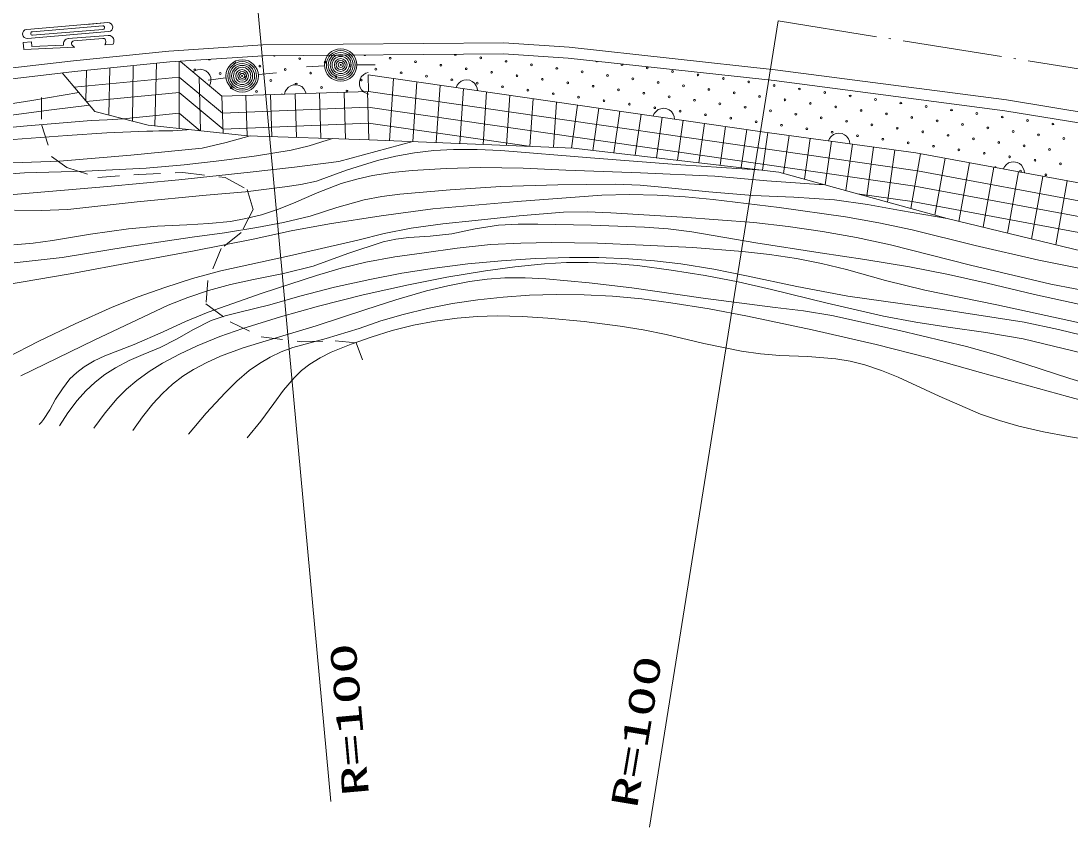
# Model space of a CAD drawing. Units: millimetres, scale not verified. Extents: x 73002 to 713002, y 433 to 360433.
# Drawn here: x 400168 to 458128, y 244579 to 289139 of the extents above; entities that cross this region are included whole.
import ezdxf
from ezdxf.enums import TextEntityAlignment as Align

# ---------------------------------------------------------------- set-up
doc = ezdxf.new("R2010")
doc.units = ezdxf.units.MM
doc.header["$LTSCALE"] = 1000
doc.linetypes.add('USER1', pattern=[7.000001, 5.508197, -0.688525, 0.114754, -0.688525])
doc.linetypes.add('USER5', pattern=[2, 1.2, -0.8])
for name, color, linetype, lineweight in [('S-BGD', 1, 'Continuous', 13), ('S-BGD-HTXT', 6, 'Continuous', 13), ('S-BMK', 5, 'USER1', 13)]:
    doc.layers.add(name, color=color, linetype=linetype, lineweight=lineweight)
doc.styles.add('ＭＳ ゴシック', font='')
doc.styles.get('ＭＳ ゴシック').set_extended_font_data('MS Gothic')

# ---------------------------------------------------------------- blocks, each defined once
blk = doc.blocks.new('BUHIN219')
at = {"color": 1, "linetype": 'Continuous', "lineweight": 13}
for radius in [896, 792, 688, 580, 477, 351, 243, 140, 27]:
    blk.add_circle((0, 0), radius, dxfattribs=at)
blk = doc.blocks.new('BUHIN252')
at = {"color": 1, "linetype": 'Continuous', "lineweight": 13}
blk.add_lwpolyline([(-594, 86), (-527, 216), (-439, 321), (-307, 435), (-166, 488), (-20, 509), (164, 483), (297, 421), (418, 331), (514, 183), (569, 57), (594, -86)], dxfattribs=at)

msp = doc.modelspace()

# ---------------------------------------------------------------- linework, layer by layer
at = {"layer": 'S-BGD'}
for p, q in [((400484, 288672), (404969, 289046)), ((404682, 288871), (400796, 288547)), ((404699, 288672), (400812, 288348)), ((403814, 288950), (404769, 289029)), ((405010, 288548), (400526, 288174)), ((404977, 288344), (402784, 288161)), ((404690, 288170), (403096, 288037)), ((400293, 287953), (400742, 287991)), ((400326, 287555), (400293, 287953)), ((403135, 287689), (400326, 287555)), ((400764, 287726), (400742, 287991)), ((402513, 287809), (400767, 287726)), ((405257, 287866), (404809, 287828)), ((408343, 287473), (413527, 287818)), ((413527, 287818), (426846, 287924)), ((426846, 287924), (430451, 287684)), ((430451, 287684), (441845, 286439)), ((396169, 286129), (403064, 286942)), ((403064, 286942), (408343, 287473)), ((413549, 287218), (408393, 286875)), ((408917, 283191), (408909, 286909)), ((426829, 287324), (413549, 287218)), ((430399, 287086), (426829, 287324)), ((441774, 285843), (430399, 287086)), ((403129, 286346), (396247, 285534)), ((408393, 286875), (403129, 286346)), ((403759, 284709), (403784, 286411)), ((405020, 283937), (405071, 286541)), ((406326, 283601), (406359, 286670)), ((407565, 283337), (407647, 286800)), ((411268, 284987), (408976, 286900)), ((416935, 286657), (415936, 286603)), ((418733, 286706), (419733, 286706)), ((441845, 286439), (454621, 284771)), ((402441, 286264), (404244, 284136)), ((403112, 285472), (408911, 286040)), ((408911, 286040), (411304, 284046)), ((410095, 283065), (410004, 286042)), ((411495, 285988), (410502, 285863)), ((413284, 286178), (414280, 286264)), ((441125, 283017), (419357, 286162)), ((419357, 286162), (419376, 285233)), ((420520, 282521), (420752, 285960)), ((421815, 282469), (422038, 285774)), ((454533, 284177), (441774, 285843)), ((403773, 284692), (408904, 285193)), ((408913, 285186), (411339, 283163)), ((419376, 285233), (411268, 284987)), ((418099, 282609), (418021, 285192)), ((419393, 282567), (419312, 285231)), ((419376, 285233), (449703, 280855)), ((423110, 282416), (423324, 285588)), ((424406, 282364), (424610, 285403)), ((425701, 282312), (425897, 285217)), ((411331, 282931), (411268, 284987)), ((412667, 282786), (412599, 285027)), ((414025, 282742), (413954, 285069)), ((415383, 282698), (415310, 285110)), ((416741, 282653), (416665, 285151)), ((426996, 282259), (427183, 285031)), ((428291, 282207), (428469, 284845)), ((429586, 282154), (429755, 284659)), ((454621, 284771), (475390, 281331)), ((404244, 284136), (407199, 283376)), ((405817, 283732), (408914, 284035)), ((408914, 284035), (410076, 283067)), ((411304, 284046), (419338, 284371)), ((419338, 284371), (449552, 280009)), ((430586, 282114), (430923, 284491)), ((431760, 281986), (432091, 284322)), ((432932, 281850), (433259, 284153)), ((475291, 280739), (454533, 284177)), ((411339, 283163), (419365, 283489)), ((419365, 283489), (428228, 282209)), ((434105, 281713), (434427, 283985)), ((435277, 281577), (435595, 283816)), ((436450, 281440), (436763, 283647)), ((437622, 281304), (437930, 283478)), ((407199, 283376), (412685, 282786)), ((438794, 281168), (439098, 283310)), ((439967, 281031), (440266, 283141)), ((449616, 281842), (441125, 283017)), ((441139, 280895), (441434, 282974)), ((412685, 282786), (419412, 282566)), ((419412, 282566), (430703, 282109)), ((442306, 280716), (442603, 282812)), ((443453, 280399), (443772, 282651)), ((444599, 280082), (444941, 282489)), ((445746, 279764), (446110, 282327)), ((430703, 282109), (442038, 280790)), ((447279, 282166), (446893, 279447)), ((448447, 282004), (448040, 279130)), ((449330, 278773), (449871, 281795)), ((460426, 279848), (449616, 281842)), ((450660, 278405), (451222, 281546)), ((451993, 278058), (452572, 281297)), ((442038, 280790), (451337, 278218)), ((449703, 280855), (460256, 278896)), ((453330, 277733), (453923, 281048)), ((454667, 277408), (455274, 280799)), ((456004, 277083), (456624, 280550)), ((449552, 280009), (460105, 278050)), ((457341, 276757), (457975, 280301)), ((446385, 279588), (449398, 279153)), ((449398, 279153), (459951, 277194)), ((451337, 278218), (469632, 273767))]:
    msp.add_line(p, q, dxfattribs=at)
at = {"layer": 'S-BGD', "linetype": 'USER5'}
for p, q in [((401308, 284917), (401308, 283422)), ((401308, 283422), (401862, 281650)), ((401862, 281650), (402693, 281041)), ((402693, 281041), (404409, 280487)), ((404409, 280487), (406680, 280653)), ((406680, 280653), (409116, 280764)), ((409116, 280764), (411442, 280487)), ((411442, 280487), (412660, 279823)), ((412660, 279823), (412992, 278715)), ((412992, 278715), (412328, 277442)), ((412328, 277442), (411220, 276556)), ((411220, 276556), (410500, 274784)), ((410500, 274784), (410389, 273510)), ((410389, 273510), (411718, 272513)), ((411718, 272513), (413435, 271683)), ((413435, 271683), (415650, 271406)), ((415650, 271406), (417533, 271461)), ((417533, 271461), (418695, 271351)), ((418695, 271351), (419028, 270409))]:
    msp.add_line(p, q, dxfattribs=at)
at = {"layer": 'S-BGD'}
for points in [[(409662, 286328), (409787, 286403), (409917, 286447), (410089, 286475), (410237, 286446), (410372, 286388), (410515, 286269), (410596, 286146), (410651, 286006), (410657, 285830), (410637, 285694), (410583, 285559)], [(419379, 285098), (419240, 285143), (419122, 285212), (418987, 285324), (418913, 285454), (418868, 285594), (418864, 285780), (418903, 285922), (418972, 286055), (419102, 286175), (419217, 286249), (419355, 286297)], [(365794, 279978), (366591, 279930), (367379, 279942), (367918, 280017), (368448, 280153), (369395, 280456), (370354, 280701), (372146, 280995), (373927, 281349), (376805, 282060), (379706, 282714), (381291, 283021), (382888, 283268), (386587, 283683), (390294, 284038), (394225, 284159), (398164, 284342), (400763, 284749), (403361, 285179)], [(414723, 285092), (414766, 285231), (414835, 285350), (414945, 285486), (415075, 285562), (415214, 285608), (415400, 285614), (415542, 285576), (415676, 285508), (415797, 285380), (415873, 285265), (415922, 285128)], [(365044, 279386), (366582, 279187), (368130, 279051), (368568, 279169), (368997, 279347), (369781, 279665), (370586, 279927), (372041, 280309), (373525, 280635), (375558, 281118), (377611, 281543), (381693, 282316), (385788, 283030), (387117, 283184), (388452, 283277), (392020, 283364), (395579, 283512), (397678, 283701), (399769, 283949), (401855, 284220), (403955, 284477)], [(365125, 278717), (366249, 278516), (367408, 278370), (367961, 278353), (368506, 278396), (368996, 278507), (369481, 278680), (370446, 279103), (371434, 279470), (374208, 280189), (377006, 280853), (380536, 281513), (384094, 282118), (385559, 282321), (387029, 282465), (392010, 282709), (396998, 283010), (400517, 283349), (404052, 283628), (404929, 283681), (405817, 283732)], [(368427, 277499), (368824, 277680), (370503, 278149), (372149, 278671), (374629, 279487), (377142, 280250), (378313, 280547), (379495, 280785), (383500, 281288), (387523, 281732), (390638, 281992), (393758, 282193), (398234, 282467), (402717, 282802), (404919, 282953), (407120, 283044), (407448, 283053), (407776, 283062)], [(407776, 283062), (408551, 283064), (409331, 283126), (409371, 283131), (409420, 283137)], [(444776, 282512), (444843, 282642), (444930, 282748), (445061, 282863), (445202, 282916), (445347, 282939), (445531, 282913), (445665, 282852), (445786, 282763), (445884, 282616), (445939, 282490), (445965, 282347)], [(366428, 271866), (368754, 273197), (371103, 274471), (372293, 274962), (373507, 275399), (375848, 276188), (378201, 276916), (379549, 277259), (380919, 277544), (382181, 277744), (383451, 277884), (386278, 278103), (389098, 278381), (392051, 278772), (395009, 279102), (399970, 279557), (404946, 279983), (408884, 280354), (412823, 280785), (415284, 281051), (417736, 281377), (419769, 281923), (421815, 282469)], [(368594, 276861), (368908, 277047), (372412, 278029), (375934, 278952), (377727, 279356), (379533, 279701), (381072, 279932), (382620, 280103), (384652, 280252), (386690, 280340), (388631, 280388), (390575, 280497), (391811, 280669), (393050, 280903), (394045, 281075), (395045, 281187), (398673, 281253), (402292, 281381), (406242, 281717), (410177, 282113), (411508, 282426), (412828, 282781)], [(398527, 280623), (400362, 280738), (403728, 280842), (407088, 281007), (409177, 281185), (411268, 281424), (413189, 281681), (415100, 281999), (416099, 282240), (417093, 282542), (417226, 282586), (417369, 282633)], [(399814, 278682), (401283, 278667), (402758, 278713), (406581, 279138), (410405, 279503), (412581, 279702), (414754, 279961), (415626, 280094), (416492, 280288), (418160, 280885), (419859, 281430), (420871, 281667), (421907, 281848), (422982, 281972), (424073, 282037), (425374, 282041), (426672, 281985), (431639, 281573), (436616, 281177), (438877, 281030), (441139, 280895)], [(454431, 280954), (454503, 281081), (454595, 281183), (454731, 281292), (454874, 281339), (455021, 281355), (455204, 281321), (455335, 281254), (455451, 281160), (455542, 281009), (455592, 280880), (455611, 280737)], [(399776, 276765), (400848, 276850), (401918, 276995), (404010, 277354), (406106, 277651), (407709, 277789), (409329, 277868), (410538, 277935), (411740, 278062), (412597, 278212), (413452, 278423), (414345, 278715), (415224, 279066), (416534, 279635), (417866, 280149), (418715, 280403), (419590, 280601), (420677, 280767), (421774, 280873), (423662, 280989), (425556, 281044), (427912, 280996), (430267, 280887), (434391, 280750), (438509, 280552), (441377, 280298), (444260, 280103), (444430, 280092), (444599, 280082)], [(399793, 275763), (402444, 276065), (406033, 276658), (409626, 277190), (411415, 277425), (413195, 277720), (414678, 278003), (416147, 278344), (417627, 278821), (419138, 279245), (420109, 279435), (421100, 279567), (423881, 279807), (426672, 279987), (429826, 280083), (432997, 280119), (434374, 280061), (435758, 279941), (438176, 279689), (440607, 279497), (442865, 279403), (445117, 279249), (446937, 278990), (448760, 278669), (450048, 278442), (451337, 278218)], [(399320, 274551), (402891, 275159), (406448, 275826), (409729, 276425), (413000, 277083), (415101, 277533), (417211, 277922), (420061, 278369), (422922, 278755), (427587, 279162), (432255, 279509), (433783, 279542), (435312, 279515), (436868, 279426), (438418, 279276), (442066, 278827), (445716, 278316), (447565, 277985), (449412, 277592), (452890, 276728), (456396, 275920), (461281, 274947)], [(399363, 270522), (401154, 271431), (403163, 272395), (405205, 273309), (406641, 273886), (408110, 274411), (409646, 274896), (411208, 275326), (414995, 276148), (418773, 277030), (420239, 277391), (421725, 277693), (423484, 277930), (425264, 278109), (427701, 278371), (430138, 278573), (431446, 278582), (432755, 278531), (436709, 278294), (440653, 277997), (442550, 277781), (444447, 277505), (446335, 277164), (448211, 276764), (452628, 275645), (457067, 274582), (461100, 273812)], [(400155, 269516), (404209, 271497), (408298, 273427), (409395, 273861), (410520, 274241), (411752, 274576), (413009, 274855), (414668, 275187), (416312, 275578), (418234, 276285), (420182, 276937), (420876, 277084), (421588, 277172), (422777, 277242), (423968, 277372), (425260, 277646), (426559, 277858), (427635, 277914), (428727, 277909), (431676, 277854), (434619, 277739), (435924, 277642), (437232, 277484), (440775, 276873), (444332, 276320), (446796, 275962), (449259, 275543), (451408, 275123), (453543, 274644), (456156, 274017), (458783, 273448)], [(402078, 268229), (402453, 268810), (402875, 269351), (403247, 269710), (403660, 270024), (404208, 270354), (404792, 270635), (406415, 271261), (408025, 271947), (409260, 272526), (410519, 273050), (413498, 274090), (416499, 275074), (417851, 275472), (419218, 275811), (420817, 276099), (422439, 276329), (424269, 276582), (426104, 276775), (427788, 276861), (429486, 276888), (432013, 276851), (434537, 276753), (437281, 276608), (440029, 276403), (441516, 276233), (443007, 276002), (444400, 275728), (445779, 275394), (447934, 274798), (450114, 274258), (454092, 273453), (458058, 272588), (461581, 271804)], [(402287, 266754), (402752, 267473), (403273, 268166), (403744, 268687), (404259, 269166), (404805, 269594), (405384, 269971), (406137, 270363), (406924, 270705), (407855, 271097), (408760, 271545), (409706, 272086), (410682, 272574), (411452, 272838), (412254, 273047), (413917, 273456), (415567, 273923), (417492, 274418), (419433, 274856), (421219, 275197), (423024, 275480), (424859, 275713), (426710, 275887), (428586, 276005), (430466, 276064), (432097, 276061), (433735, 275997), (435179, 275881), (436626, 275705), (438441, 275412), (440256, 275058), (443040, 274465), (445844, 273929), (450720, 273235), (455590, 272481), (457499, 272085), (459394, 271630)], [(404191, 266634), (404817, 267470), (405486, 268262), (406005, 268784), (406567, 269263), (407256, 269763), (407983, 270216), (408931, 270726), (409911, 271184), (411160, 271692), (412430, 272143), (414514, 272788), (416612, 273374), (419082, 273994), (421574, 274556), (423699, 274973), (425836, 275331), (427460, 275555), (429100, 275721), (430305, 275788), (431512, 275795), (432869, 275734), (434223, 275612), (436098, 275368), (437964, 275064), (439798, 274712), (441629, 274298), (444716, 273535), (447827, 272828), (449606, 272491), (451404, 272213), (453472, 271924), (455539, 271575), (459423, 270631)], [(406350, 266499), (406873, 267251), (407451, 267977), (407979, 268541), (408547, 269062), (409108, 269495), (409703, 269879), (410435, 270267), (411196, 270603), (412443, 271061), (413718, 271465), (416470, 272294), (419213, 273183), (420884, 273729), (422575, 274219), (423751, 274505), (424948, 274734), (425917, 274863), (426901, 274933), (428030, 274938), (429169, 274883), (431552, 274661), (433923, 274381), (437865, 273815), (441828, 273306), (443405, 273111), (444972, 272855), (448698, 272026), (452413, 271137), (454049, 270681), (455678, 270165), (458122, 269374), (460593, 268638)], [(409423, 266306), (410405, 267461), (411443, 268587), (412090, 269218), (412781, 269808), (413340, 270211), (413928, 270561), (414545, 270847), (415189, 271079), (417029, 271583), (418847, 272143), (420051, 272558), (421286, 272920), (422637, 273245), (424002, 273512), (425404, 273724), (426813, 273877), (428268, 273975), (429739, 274014), (431290, 273996), (432849, 273918), (434463, 273771), (436070, 273564), (438192, 273221), (440314, 272817), (443873, 272065), (447417, 271256), (450309, 270515), (453187, 269715), (457992, 268378), (462815, 267070)], [(412669, 266102), (413419, 267021), (414137, 267996), (414675, 268726), (415260, 269417), (415670, 269813), (416127, 270169), (416699, 270524), (417309, 270831), (418408, 271279), (419524, 271668), (420679, 272020), (421857, 272315), (423058, 272540), (424276, 272706), (425371, 272798), (426469, 272831), (427877, 272803), (429283, 272716), (431284, 272522), (433275, 272269), (434545, 272063), (435809, 271798), (437888, 271316), (439985, 270892), (441033, 270744), (442098, 270654), (443647, 270591), (445186, 270467), (445989, 270325), (446782, 270123), (447715, 269816), (448637, 269448), (450897, 268400), (453179, 267408), (454230, 267047), (455298, 266743), (456660, 266430), (458044, 266173), (459995, 265838)], [(402078, 268229), (401769, 267644), (401413, 267099), (401301, 266962), (401177, 266823)]]:
    msp.add_lwpolyline(points, dxfattribs=at)
for centre in [(415568, 287056), (416969, 286863), (420568, 287079), (421969, 286885), (425568, 287101), (426969, 286907), (409771, 286431), (411969, 286840), (413370, 286647), (414771, 286453), (418370, 286669), (419771, 286475), (421172, 286281), (423370, 286691), (424771, 286497), (426172, 286304), (428370, 286713), (429771, 286520), (431172, 286326), (434771, 286542), (436172, 286348), (411172, 286237), (412573, 286043), (413974, 285849), (416172, 286259), (417573, 286065), (418974, 285872), (422573, 286088), (423974, 285894), (425375, 285700), (427573, 286110), (428974, 285916), (430375, 285722), (432573, 286132), (433974, 285938), (435375, 285745), (437573, 286154), (438974, 285961), (440374, 285767), (411776, 285440), (413177, 285246), (415375, 285656), (416776, 285462), (418176, 285268), (426775, 285506), (428176, 285313), (429577, 285119), (431775, 285529), (433176, 285335), (434577, 285141), (436775, 285551), (438176, 285357), (439577, 285163), (441775, 285573), (443176, 285379), (444577, 285186), (430978, 284925), (432379, 284731), (433780, 284538), (435978, 284947), (437379, 284754), (438780, 284560), (440978, 284970), (442379, 284776), (443780, 284582), (445978, 284992), (447379, 284798), (448780, 284604), (435181, 284344), (436582, 284150), (437983, 283956), (440181, 284366), (441582, 284172), (442982, 283979), (445181, 284388), (446582, 284195), (447982, 284001), (450181, 284411), (451581, 284217), (452982, 284023), (439383, 283763), (440784, 283569), (442185, 283375), (444383, 283785), (445784, 283591), (447185, 283397), (449383, 283807), (450784, 283613), (452185, 283420), (454383, 283829), (455784, 283636), (457185, 283442), (443586, 283181), (444987, 282987), (446388, 282794), (448586, 283204), (449987, 283010), (451388, 282816), (453586, 283226), (454987, 283032), (456388, 282838), (447789, 282600), (449190, 282406), (452789, 282622), (454189, 282428), (455590, 282235), (457789, 282645), (450590, 282212), (451991, 282019), (453392, 281825), (456991, 282041), (454793, 281631), (456194, 281437), (457595, 281244), (455397, 280834), (456797, 280640)]:
    msp.add_circle(centre, 49.8, dxfattribs=at)
for centre, radius, start, end in [((400505, 288423), 250, 94.76648, 274.76648), ((404690, 288772), 100, 274.76648, 94.76648), ((404989, 288797), 250, 274.76648, 94.76648), ((400804, 288448), 100, 94.76648, 274.76648), ((402808, 287862), 300, 94.5127, 190.16077), ((404705, 288020), 150, 355.16656, 95.56885), ((405003, 288045), 300, 359.98596, 94.96582), ((403108, 287887), 150, 94.76648, 184.76648), ((403244, 287968), 300, 198.1452, 248.6698), ((404555, 287989), 300, 327.6983, 3.65295), ((405055, 288013), 250, 323.93738, 7.41418), ((410569, 287034), 49.8, 211.65676, 336.29911), ((414168, 287250), 49.8, 213.30139, 327.61147), ((419168, 287272), 49.8, 191.38003, 349.53283), ((424168, 287295), 49.8, 171.05399, 9.85886), ((431969, 286930), 49.8, 191.23602, 336.29247), ((433370, 286736), 49.8, 142.90979, 24.61869), ((414577, 285052), 49.8, 47.23043, 136.2491), ((453996, 281028), 49.8, 357.46741, 161.62958)]:
    msp.add_arc(centre, radius, start, end, dxfattribs=at)
at = {"layer": 'S-BGD-HTXT'}
for p, q in [((413171, 290681), (417282, 245985)), ((441997, 289139), (434892, 244579))]:
    msp.add_line(p, q, dxfattribs=at)
at = {"layer": 'S-BMK'}
msp.add_line((441997, 289139), (527610, 275478), dxfattribs=at)

# ---------------------------------------------------------------- block references
at = {"layer": 'S-BGD'}
for name, p in [('BUHIN219', (417833, 286706)), ('BUHIN219', (412387, 286101)), ('BUHIN252', (424799, 285375)), ('BUHIN252', (435683, 283803))]:
    msp.add_blockref(name, p, dxfattribs=at)

# ---------------------------------------------------------------- texts
at = {"layer": 'S-BGD-HTXT', "style": 'ＭＳ ゴシック', "width": 1.7}
for rotation, p in [(95.1, (419836, 246399)), (80.5, (434631, 245484))]:
    msp.add_text('R=100', height=1466, rotation=rotation, dxfattribs=at).set_placement(p, align=Align.BOTTOM_LEFT)

doc.saveas('drawing.dxf')
